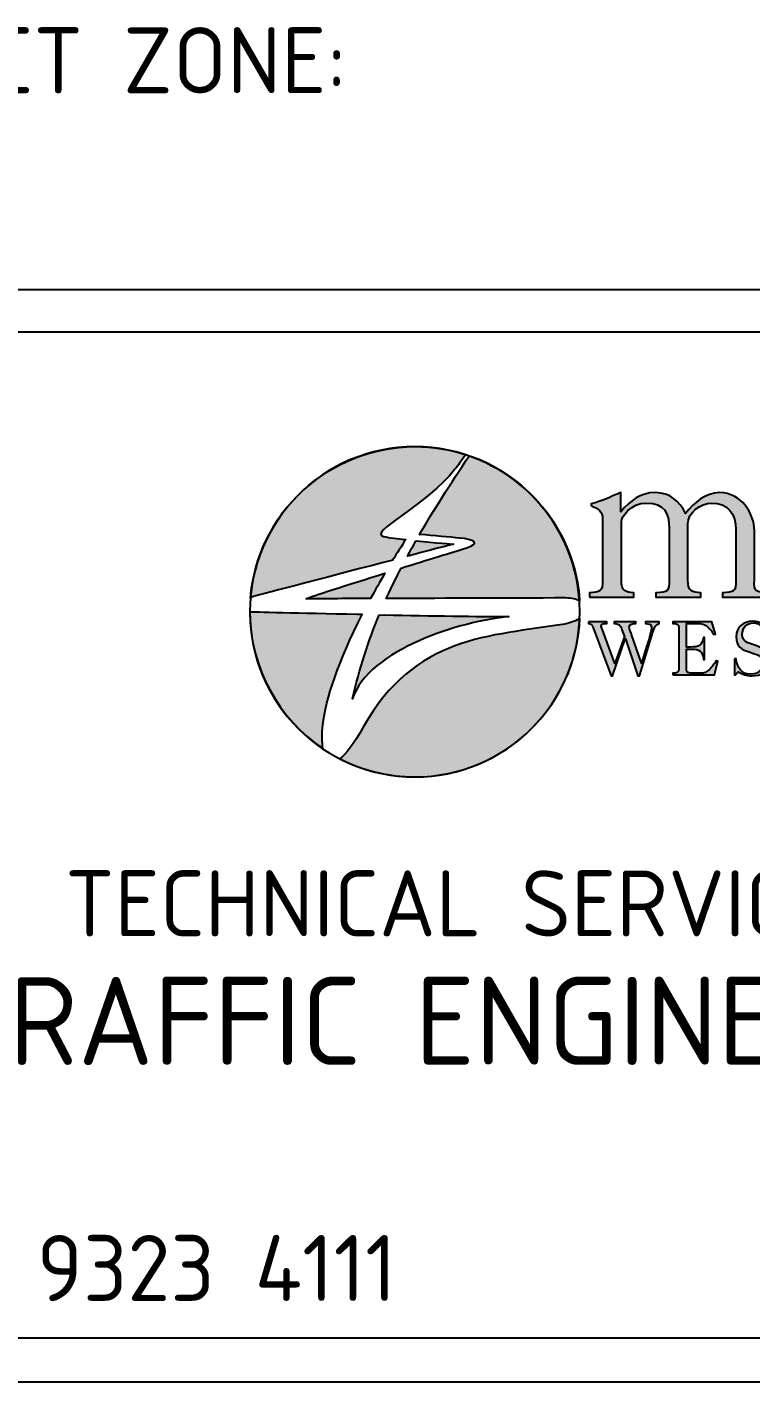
# Model space of a CAD drawing. Extents: x 0 to 420, y 0 to 297.
# Drawn here: x 372.13 to 388.57, y 82.84 to 113.61 of the extents above; entities that cross this region are included whole.
import ezdxf
from ezdxf.enums import TextEntityAlignment as Align

# ---------------------------------------------------------------- set-up
doc = ezdxf.new("R2010")
doc.units = 0
doc.layers.get('0').update_dxf_attribs({"linetype": 'CONTINUOUS'})
for name, color, linetype in [('TBLK18', 4, 'CONTINUOUS'), ('TBLK25', 1, 'CONTINUOUS'), ('TBLK35', 3, 'CONTINUOUS'), ('TBLK50', 7, 'CONTINUOUS')]:
    doc.layers.add(name, color=color, linetype=linetype)
doc.styles.add('ISO', font='iso3098b')

# ---------------------------------------------------------------- blocks, each defined once
blk = doc.blocks.new('MR logo')
at = {"layer": 'TBLK18'}
h = blk.add_hatch(color=256, dxfattribs=at)
edge = h.paths.add_edge_path()
edge.add_spline(control_points=[(0, -6.225), (-0.728, -5.989), (-1.504, -5.861), (-2.31, -5.861), (-2.31, -5.861), (-6.248, -5.861), (-9.476, -8.893), (-9.789, -12.744), (-9.789, -12.744), (-9.746, -12.711), (-9.699, -12.685), (-9.65, -12.673), (-9.65, -12.673), (-9.26, -12.563), (-5.853, -11.671), (-3.325, -11.01), (-3.325, -11.01), (-3.325, -11.01), (-3.325, -11.01), (-3.325, -11.01), (-3.325, -11.01), (-3.325, -11.01), (-3.314, -11.007), (-3.314, -11.007), (-3.314, -11.007), (-3.13, -10.706), (-2.937, -10.398), (-2.736, -10.086), (-2.736, -10.086), (-2.736, -10.086), (-2.737, -10.086), (-2.737, -10.086), (-2.737, -10.086), (-2.737, -10.086), (-2.736, -10.085), (-2.736, -10.085), (-2.736, -10.085), (-3.114, -10.041), (-3.471, -9.993), (-3.738, -9.943), (-3.738, -9.943), (-4.493, -9.798), (-1.738, -8.484), (-0.499, -6.886), (-0.499, -6.886), (-0.326, -6.701), (-0.26, -6.563), (0, -6.225)], knot_values=[0, 0, 0, 0, 0.083333, 0.083333, 0.083333, 0.083333, 0.166667, 0.166667, 0.166667, 0.166667, 0.25, 0.25, 0.25, 0.25, 0.333333, 0.333333, 0.333333, 0.333333, 0.416667, 0.416667, 0.416667, 0.416667, 0.5, 0.5, 0.5, 0.5, 0.583333, 0.583333, 0.583333, 0.583333, 0.666667, 0.666667, 0.666667, 0.666667, 0.75, 0.75, 0.75, 0.75, 0.833333, 0.833333, 0.833333, 0.833333, 0.916667, 0.916667, 0.916667, 0.916667, 1, 1, 1, 1], degree=3, periodic=0)
h = blk.add_hatch(color=256, dxfattribs=at)
edge = h.paths.add_edge_path()
edge.add_spline(control_points=[(5.17, -12.874), (4.974, -9.808), (2.933, -7.242), (0.146, -6.274), (0.146, -6.274), (-0.715, -7.583), (-1.457, -8.747), (-2.099, -9.849), (-2.099, -9.849), (-2.099, -9.849), (-2.098, -9.849), (-2.098, -9.849), (-2.098, -9.849), (-2.098, -9.849), (-2.099, -9.851), (-2.099, -9.851), (-2.099, -9.851), (-1.459, -9.904), (-0.732, -9.971), (-0.286, -10.012), (-0.286, -10.012), (0.337, -10.069), (0.721, -10.239), (0.004, -10.465), (0.004, -10.465), (-0.596, -10.652), (-1.74, -11.005), (-2.946, -11.38), (-2.946, -11.38), (-2.931, -11.352), (-3.385, -12.249), (-3.615, -12.758), (-3.615, -12.758), (-3.615, -12.758), (-3.323, -12.758), (-3.323, -12.758), (-3.323, -12.758), (-3.323, -12.758), (-3.323, -12.758), (-3.323, -12.758), (-3.323, -12.758), (-0.779, -12.749), (1.835, -12.735), (4.526, -12.735), (4.526, -12.735), (4.812, -12.735), (5.026, -12.789), (5.17, -12.874)], knot_values=[0, 0, 0, 0, 0.083333, 0.083333, 0.083333, 0.083333, 0.166667, 0.166667, 0.166667, 0.166667, 0.25, 0.25, 0.25, 0.25, 0.333333, 0.333333, 0.333333, 0.333333, 0.416667, 0.416667, 0.416667, 0.416667, 0.5, 0.5, 0.5, 0.5, 0.583333, 0.583333, 0.583333, 0.583333, 0.666667, 0.666667, 0.666667, 0.666667, 0.75, 0.75, 0.75, 0.75, 0.833333, 0.833333, 0.833333, 0.833333, 0.916667, 0.916667, 0.916667, 0.916667, 1, 1, 1, 1], degree=3, periodic=0)
h = blk.add_hatch(color=256, dxfattribs=at)
edge = h.paths.add_edge_path()
edge.add_spline(control_points=[(5.62, -12.698), (5.62, -12.698), (5.62, -12.497), (5.62, -12.497), (5.62, -12.497), (6.079, -12.465), (6.217, -12.465), (6.217, -11.905), (6.217, -11.905), (6.217, -11.905), (6.217, -9.163), (6.217, -9.163), (6.217, -9.163), (6.217, -8.798), (6.004, -8.679), (5.689, -8.541), (5.689, -8.541), (5.689, -8.541), (5.689, -8.452), (5.689, -8.452), (5.689, -8.452), (6.186, -8.358), (6.601, -8.119), (7.041, -7.949), (7.041, -7.949), (7.041, -7.949), (7.041, -8.817), (7.041, -8.817), (7.041, -8.817), (7.513, -8.302), (7.89, -7.949), (8.62, -7.949), (8.62, -7.949), (9.261, -7.949), (9.714, -8.333), (9.978, -8.893), (9.978, -8.893), (10.4, -8.402), (10.871, -7.949), (11.544, -7.949), (11.544, -7.949), (12.513, -7.949), (13.11, -8.905), (13.11, -9.673), (13.11, -9.673), (13.11, -9.673), (13.11, -11.905), (13.11, -11.905), (13.11, -11.905), (13.092, -12.465), (13.142, -12.465), (13.752, -12.497), (13.752, -12.497), (13.752, -12.497), (13.752, -12.698), (13.752, -12.698), (13.752, -12.698), (13.752, -12.698), (11.664, -12.698), (11.664, -12.698), (11.664, -12.698), (11.664, -12.698), (11.664, -12.497), (11.664, -12.497), (11.664, -12.497), (12.192, -12.465), (12.268, -12.465), (12.268, -11.905), (12.268, -11.905), (12.268, -11.905), (12.268, -9.635), (12.268, -9.635), (12.268, -9.635), (12.268, -8.912), (11.909, -8.421), (11.161, -8.421), (11.161, -8.421), (10.677, -8.421), (10.085, -8.861), (10.085, -9.364), (10.085, -9.364), (10.085, -9.364), (10.085, -11.905), (10.085, -11.905), (10.085, -11.905), (10.085, -12.465), (10.293, -12.465), (10.677, -12.497), (10.677, -12.497), (10.677, -12.497), (10.677, -12.698), (10.677, -12.698), (10.677, -12.698), (10.677, -12.698), (8.639, -12.698), (8.639, -12.698), (8.639, -12.698), (8.639, -12.698), (8.639, -12.497), (8.639, -12.497), (8.639, -12.497), (9.199, -12.465), (9.243, -12.452), (9.243, -11.893), (9.243, -11.893), (9.243, -11.893), (9.243, -9.566), (9.243, -9.566), (9.243, -9.566), (9.243, -8.88), (8.997, -8.421), (8.224, -8.421), (8.224, -8.421), (7.463, -8.421), (7.067, -9.063), (7.067, -9.258), (7.067, -9.258), (7.067, -9.258), (7.067, -11.905), (7.067, -11.905), (7.067, -11.905), (7.067, -12.465), (7.268, -12.465), (7.633, -12.497), (7.633, -12.497), (7.633, -12.497), (7.633, -12.698), (7.633, -12.698), (7.633, -12.698), (7.633, -12.698), (5.62, -12.698), (5.62, -12.698)], knot_values=[0, 0, 0, 0, 0.030303, 0.030303, 0.030303, 0.030303, 0.060606, 0.060606, 0.060606, 0.060606, 0.090909, 0.090909, 0.090909, 0.090909, 0.121212, 0.121212, 0.121212, 0.121212, 0.151515, 0.151515, 0.151515, 0.151515, 0.181818, 0.181818, 0.181818, 0.181818, 0.212121, 0.212121, 0.212121, 0.212121, 0.242424, 0.242424, 0.242424, 0.242424, 0.272727, 0.272727, 0.272727, 0.272727, 0.30303, 0.30303, 0.30303, 0.30303, 0.333333, 0.333333, 0.333333, 0.333333, 0.363636, 0.363636, 0.363636, 0.363636, 0.393939, 0.393939, 0.393939, 0.393939, 0.424242, 0.424242, 0.424242, 0.424242, 0.454545, 0.454545, 0.454545, 0.454545, 0.484848, 0.484848, 0.484848, 0.484848, 0.515152, 0.515152, 0.515152, 0.515152, 0.545455, 0.545455, 0.545455, 0.545455, 0.575758, 0.575758, 0.575758, 0.575758, 0.606061, 0.606061, 0.606061, 0.606061, 0.636364, 0.636364, 0.636364, 0.636364, 0.666667, 0.666667, 0.666667, 0.666667, 0.69697, 0.69697, 0.69697, 0.69697, 0.727273, 0.727273, 0.727273, 0.727273, 0.757576, 0.757576, 0.757576, 0.757576, 0.787879, 0.787879, 0.787879, 0.787879, 0.818182, 0.818182, 0.818182, 0.818182, 0.848485, 0.848485, 0.848485, 0.848485, 0.878788, 0.878788, 0.878788, 0.878788, 0.909091, 0.909091, 0.909091, 0.909091, 0.939394, 0.939394, 0.939394, 0.939394, 0.969697, 0.969697, 0.969697, 0.969697, 1, 1, 1, 1], degree=3, periodic=0)
h = blk.add_hatch(color=256, dxfattribs=at)
edge = h.paths.add_edge_path()
edge.add_spline(control_points=[(-2.265, -10.137), (-2.4, -10.372), (-2.53, -10.605), (-2.656, -10.836), (-2.656, -10.836), (-2.653, -10.835), (-0.701, -10.325), (-0.562, -10.289), (-0.562, -10.289), (-0.562, -10.289), (-1.394, -10.227), (-2.262, -10.137), (-2.262, -10.137), (-2.262, -10.137), (-2.263, -10.137), (-2.263, -10.137), (-2.263, -10.137), (-2.263, -10.137), (-2.265, -10.137), (-2.265, -10.137)], knot_values=[0, 0, 0, 0, 0.2, 0.2, 0.2, 0.2, 0.4, 0.4, 0.4, 0.4, 0.6, 0.6, 0.6, 0.6, 0.8, 0.8, 0.8, 0.8, 1, 1, 1, 1], degree=3, periodic=0)
h = blk.add_hatch(color=256, dxfattribs=at)
edge = h.paths.add_edge_path()
edge.add_spline(control_points=[(-3.674, -11.607), (-5.395, -12.144), (-7.047, -12.668), (-7.248, -12.767), (-7.248, -12.767), (-6.296, -12.767), (-5.334, -12.765), (-4.362, -12.762), (-4.362, -12.762), (-4.362, -12.762), (-4.326, -12.759), (-4.326, -12.759), (-4.326, -12.759), (-4.116, -12.372), (-3.89, -11.973), (-3.674, -11.607), (-3.674, -11.607), (-3.674, -11.607), (-3.674, -11.607), (-3.674, -11.607)], knot_values=[0, 0, 0, 0, 0.2, 0.2, 0.2, 0.2, 0.4, 0.4, 0.4, 0.4, 0.6, 0.6, 0.6, 0.6, 0.8, 0.8, 0.8, 0.8, 1, 1, 1, 1], degree=3, periodic=0)
h = blk.add_hatch(color=256, dxfattribs=at)
edge = h.paths.add_edge_path()
edge.add_spline(control_points=[(-6.491, -19.577), (-8.485, -18.226), (-9.8, -15.938), (-9.813, -13.358), (-9.813, -13.358), (-9.797, -13.365), (-9.779, -13.371), (-9.76, -13.377), (-9.76, -13.377), (-9.76, -13.377), (-7.543, -13.431), (-4.929, -13.483), (-4.929, -13.483), (-4.929, -13.483), (-4.929, -13.483), (-4.929, -13.483), (-4.929, -13.483), (-4.929, -13.483), (-4.71, -13.488), (-4.71, -13.488), (-4.71, -13.488), (-5.788, -15.598), (-6.368, -17.317), (-6.499, -18.503), (-6.499, -18.503), (-6.543, -18.902), (-6.542, -19.281), (-6.491, -19.577)], knot_values=[0, 0, 0, 0, 0.142857, 0.142857, 0.142857, 0.142857, 0.285714, 0.285714, 0.285714, 0.285714, 0.428571, 0.428571, 0.428571, 0.428571, 0.571429, 0.571429, 0.571429, 0.571429, 0.714286, 0.714286, 0.714286, 0.714286, 0.857143, 0.857143, 0.857143, 0.857143, 1, 1, 1, 1], degree=3, periodic=0)
h = blk.add_hatch(color=256, dxfattribs=at)
edge = h.paths.add_edge_path()
edge.add_spline(control_points=[(-3.938, -13.505), (-4.429, -14.697), (-4.825, -15.93), (-5.153, -17.32), (-5.153, -17.32), (-4.405, -15.044), (-0.204, -13.792), (1.953, -13.578), (1.953, -13.578), (0.579, -13.578), (-1.586, -13.546), (-3.683, -13.507), (-3.683, -13.507), (-3.683, -13.507), (-3.685, -13.51), (-3.685, -13.51), (-3.685, -13.51), (-3.685, -13.51), (-3.938, -13.505), (-3.938, -13.505)], knot_values=[0, 0, 0, 0, 0.2, 0.2, 0.2, 0.2, 0.4, 0.4, 0.4, 0.4, 0.6, 0.6, 0.6, 0.6, 0.8, 0.8, 0.8, 0.8, 1, 1, 1, 1], degree=3, periodic=0)
h = blk.add_hatch(color=256, dxfattribs=at)
edge = h.paths.add_edge_path()
edge.add_spline(control_points=[(5.181, -13.633), (5.036, -17.65), (1.736, -20.861), (-2.311, -20.861), (-2.311, -20.861), (-3.54, -20.861), (-4.699, -20.562), (-5.723, -20.034), (-5.723, -20.034), (-5.448, -19.826), (-5.097, -19.378), (-4.663, -18.603), (-4.663, -18.603), (-2.317, -14.44), (1.054, -14.478), (4.494, -13.918), (4.494, -13.918), (4.797, -13.868), (5.027, -13.762), (5.181, -13.633)], knot_values=[0, 0, 0, 0, 0.2, 0.2, 0.2, 0.2, 0.4, 0.4, 0.4, 0.4, 0.6, 0.6, 0.6, 0.6, 0.8, 0.8, 0.8, 0.8, 1, 1, 1, 1], degree=3, periodic=0)
h = blk.add_hatch(color=256, dxfattribs=at)
edge = h.paths.add_edge_path()
edge.add_spline(control_points=[(5.57, -13.817), (5.57, -13.817), (6.412, -13.817), (6.412, -13.817), (6.412, -13.817), (6.412, -13.817), (6.412, -13.893), (6.412, -13.893), (6.412, -13.893), (6.262, -13.899), (6.148, -13.905), (6.148, -13.993), (6.148, -13.993), (6.148, -14), (6.155, -14.025), (6.167, -14.056), (6.167, -14.056), (6.167, -14.056), (6.765, -15.717), (6.765, -15.717), (6.765, -15.717), (6.765, -15.717), (6.771, -15.717), (6.771, -15.717), (6.771, -15.717), (6.771, -15.717), (7.205, -14.49), (7.205, -14.49), (7.205, -14.49), (7.205, -14.49), (7.092, -14.176), (7.092, -14.176), (7.092, -14.176), (7.06, -14.088), (7.016, -13.993), (6.96, -13.949), (6.96, -13.949), (6.897, -13.899), (6.809, -13.899), (6.733, -13.893), (6.733, -13.893), (6.733, -13.893), (6.733, -13.817), (6.733, -13.817), (6.733, -13.817), (6.733, -13.817), (7.721, -13.817), (7.721, -13.817), (7.721, -13.817), (7.721, -13.817), (7.721, -13.893), (7.721, -13.893), (7.721, -13.893), (7.589, -13.899), (7.425, -13.905), (7.425, -14.069), (7.425, -14.069), (7.425, -14.107), (7.513, -14.352), (7.526, -14.396), (7.526, -14.396), (7.526, -14.396), (7.978, -15.691), (7.978, -15.691), (7.978, -15.691), (7.978, -15.691), (7.985, -15.691), (7.985, -15.691), (7.985, -15.691), (7.985, -15.691), (8.211, -14.943), (8.211, -14.943), (8.211, -14.943), (8.268, -14.754), (8.438, -14.264), (8.438, -14.063), (8.438, -14.063), (8.438, -13.905), (8.28, -13.905), (8.161, -13.893), (8.161, -13.893), (8.161, -13.893), (8.161, -13.817), (8.161, -13.817), (8.161, -13.817), (8.161, -13.817), (8.79, -13.817), (8.79, -13.817), (8.79, -13.817), (8.79, -13.817), (8.79, -13.893), (8.79, -13.893), (8.79, -13.893), (8.576, -13.93), (8.519, -14.226), (8.469, -14.396), (8.469, -14.396), (8.469, -14.396), (7.884, -16.27), (7.884, -16.27), (7.884, -16.27), (7.884, -16.27), (7.821, -16.27), (7.821, -16.27), (7.821, -16.27), (7.821, -16.27), (7.249, -14.597), (7.249, -14.597), (7.249, -14.597), (7.249, -14.597), (7.243, -14.597), (7.243, -14.597), (7.243, -14.597), (7.243, -14.597), (6.664, -16.27), (6.664, -16.27), (6.664, -16.27), (6.664, -16.27), (6.607, -16.27), (6.607, -16.27), (6.607, -16.27), (6.607, -16.27), (5.828, -14.213), (5.828, -14.213), (5.828, -14.213), (5.783, -14.107), (5.771, -14.012), (5.714, -13.949), (5.714, -13.949), (5.683, -13.924), (5.639, -13.899), (5.57, -13.893), (5.57, -13.893), (5.57, -13.893), (5.57, -13.817), (5.57, -13.817)], knot_values=[0, 0, 0, 0, 0.029412, 0.029412, 0.029412, 0.029412, 0.058824, 0.058824, 0.058824, 0.058824, 0.088235, 0.088235, 0.088235, 0.088235, 0.117647, 0.117647, 0.117647, 0.117647, 0.147059, 0.147059, 0.147059, 0.147059, 0.176471, 0.176471, 0.176471, 0.176471, 0.205882, 0.205882, 0.205882, 0.205882, 0.235294, 0.235294, 0.235294, 0.235294, 0.264706, 0.264706, 0.264706, 0.264706, 0.294118, 0.294118, 0.294118, 0.294118, 0.323529, 0.323529, 0.323529, 0.323529, 0.352941, 0.352941, 0.352941, 0.352941, 0.382353, 0.382353, 0.382353, 0.382353, 0.411765, 0.411765, 0.411765, 0.411765, 0.441176, 0.441176, 0.441176, 0.441176, 0.470588, 0.470588, 0.470588, 0.470588, 0.5, 0.5, 0.5, 0.5, 0.529412, 0.529412, 0.529412, 0.529412, 0.558824, 0.558824, 0.558824, 0.558824, 0.588235, 0.588235, 0.588235, 0.588235, 0.617647, 0.617647, 0.617647, 0.617647, 0.647059, 0.647059, 0.647059, 0.647059, 0.676471, 0.676471, 0.676471, 0.676471, 0.705882, 0.705882, 0.705882, 0.705882, 0.735294, 0.735294, 0.735294, 0.735294, 0.764706, 0.764706, 0.764706, 0.764706, 0.794118, 0.794118, 0.794118, 0.794118, 0.823529, 0.823529, 0.823529, 0.823529, 0.852941, 0.852941, 0.852941, 0.852941, 0.882353, 0.882353, 0.882353, 0.882353, 0.911765, 0.911765, 0.911765, 0.911765, 0.941176, 0.941176, 0.941176, 0.941176, 0.970588, 0.970588, 0.970588, 0.970588, 1, 1, 1, 1], degree=3, periodic=0)
h = blk.add_hatch(color=256, dxfattribs=at)
edge = h.paths.add_edge_path()
edge.add_spline(control_points=[(9.406, -16.226), (9.406, -16.226), (9.406, -16.151), (9.406, -16.151), (9.406, -16.151), (9.576, -16.151), (9.677, -16.132), (9.677, -15.956), (9.677, -15.956), (9.677, -15.956), (9.677, -14.088), (9.677, -14.088), (9.677, -14.088), (9.677, -13.912), (9.557, -13.893), (9.4, -13.893), (9.4, -13.893), (9.4, -13.893), (9.4, -13.817), (9.4, -13.817), (9.4, -13.817), (9.4, -13.817), (11.173, -13.817), (11.173, -13.817), (11.173, -13.817), (11.173, -13.817), (11.343, -14.383), (11.343, -14.383), (11.343, -14.383), (11.343, -14.383), (11.268, -14.396), (11.268, -14.396), (11.268, -14.396), (11.224, -14.32), (11.167, -14.251), (11.117, -14.182), (11.117, -14.182), (10.934, -13.949), (10.758, -13.893), (10.563, -13.893), (10.563, -13.893), (10.563, -13.893), (10.029, -13.893), (10.029, -13.893), (10.029, -13.893), (10.029, -13.893), (10.029, -14.962), (10.029, -14.962), (10.029, -14.962), (10.029, -14.962), (10.224, -14.962), (10.224, -14.962), (10.224, -14.962), (10.576, -14.956), (10.714, -14.918), (10.796, -14.522), (10.796, -14.522), (10.796, -14.522), (10.846, -14.522), (10.846, -14.522), (10.846, -14.522), (10.846, -14.522), (10.846, -15.528), (10.846, -15.528), (10.846, -15.528), (10.846, -15.528), (10.796, -15.528), (10.796, -15.528), (10.796, -15.528), (10.758, -15.138), (10.607, -15.056), (10.268, -15.056), (10.268, -15.056), (10.268, -15.056), (10.029, -15.056), (10.029, -15.056), (10.029, -15.056), (10.029, -15.056), (10.029, -15.981), (10.029, -15.981), (10.029, -15.981), (10.029, -16.138), (10.142, -16.151), (10.274, -16.151), (10.274, -16.151), (10.274, -16.151), (10.664, -16.151), (10.664, -16.151), (10.664, -16.151), (10.834, -16.151), (10.928, -16.119), (11.066, -15.981), (11.066, -15.981), (11.186, -15.861), (11.293, -15.729), (11.381, -15.585), (11.381, -15.585), (11.381, -15.585), (11.444, -15.597), (11.444, -15.597), (11.444, -15.597), (11.444, -15.597), (11.299, -16.226), (11.299, -16.226), (11.299, -16.226), (11.299, -16.226), (9.406, -16.226), (9.406, -16.226)], knot_values=[0, 0, 0, 0, 0.037037, 0.037037, 0.037037, 0.037037, 0.074074, 0.074074, 0.074074, 0.074074, 0.111111, 0.111111, 0.111111, 0.111111, 0.148148, 0.148148, 0.148148, 0.148148, 0.185185, 0.185185, 0.185185, 0.185185, 0.222222, 0.222222, 0.222222, 0.222222, 0.259259, 0.259259, 0.259259, 0.259259, 0.296296, 0.296296, 0.296296, 0.296296, 0.333333, 0.333333, 0.333333, 0.333333, 0.37037, 0.37037, 0.37037, 0.37037, 0.407407, 0.407407, 0.407407, 0.407407, 0.444444, 0.444444, 0.444444, 0.444444, 0.481481, 0.481481, 0.481481, 0.481481, 0.518519, 0.518519, 0.518519, 0.518519, 0.555556, 0.555556, 0.555556, 0.555556, 0.592593, 0.592593, 0.592593, 0.592593, 0.62963, 0.62963, 0.62963, 0.62963, 0.666667, 0.666667, 0.666667, 0.666667, 0.703704, 0.703704, 0.703704, 0.703704, 0.740741, 0.740741, 0.740741, 0.740741, 0.777778, 0.777778, 0.777778, 0.777778, 0.814815, 0.814815, 0.814815, 0.814815, 0.851852, 0.851852, 0.851852, 0.851852, 0.888889, 0.888889, 0.888889, 0.888889, 0.925926, 0.925926, 0.925926, 0.925926, 0.962963, 0.962963, 0.962963, 0.962963, 1, 1, 1, 1], degree=3, periodic=0)
h = blk.add_hatch(color=256, dxfattribs=at)
edge = h.paths.add_edge_path()
edge.add_spline(control_points=[(12.211, -15.497), (12.211, -15.497), (12.28, -15.497), (12.28, -15.497), (12.28, -15.497), (12.324, -15.862), (12.507, -16.201), (12.941, -16.201), (12.941, -16.201), (13.406, -16.201), (13.5, -15.868), (13.5, -15.692), (13.5, -15.692), (13.5, -15.34), (13.186, -15.302), (12.922, -15.201), (12.922, -15.201), (12.519, -15.069), (12.28, -14.95), (12.28, -14.491), (12.28, -14.491), (12.28, -14.063), (12.614, -13.793), (13.029, -13.793), (13.029, -13.793), (13.224, -13.793), (13.444, -13.855), (13.588, -13.988), (13.588, -13.988), (13.588, -13.988), (13.689, -13.9), (13.689, -13.9), (13.689, -13.9), (13.689, -13.9), (13.739, -13.9), (13.739, -13.9), (13.739, -13.9), (13.739, -13.9), (13.739, -14.61), (13.739, -14.61), (13.739, -14.61), (13.739, -14.61), (13.677, -14.61), (13.677, -14.61), (13.677, -14.61), (13.626, -14.44), (13.576, -14.189), (13.456, -14.057), (13.456, -14.057), (13.356, -13.937), (13.23, -13.862), (13.073, -13.862), (13.073, -13.862), (12.746, -13.862), (12.563, -14.082), (12.563, -14.396), (12.563, -14.396), (12.563, -14.705), (12.796, -14.774), (13.035, -14.849), (13.035, -14.849), (13.419, -14.962), (13.809, -15.12), (13.809, -15.585), (13.809, -15.585), (13.809, -16.082), (13.425, -16.271), (12.978, -16.271), (12.978, -16.271), (12.765, -16.271), (12.557, -16.208), (12.381, -16.094), (12.381, -16.094), (12.381, -16.094), (12.249, -16.227), (12.249, -16.227), (12.249, -16.227), (12.249, -16.227), (12.211, -16.227), (12.211, -16.227), (12.211, -16.227), (12.211, -16.227), (12.211, -15.497), (12.211, -15.497)], knot_values=[0, 0, 0, 0, 0.047619, 0.047619, 0.047619, 0.047619, 0.095238, 0.095238, 0.095238, 0.095238, 0.142857, 0.142857, 0.142857, 0.142857, 0.190476, 0.190476, 0.190476, 0.190476, 0.238095, 0.238095, 0.238095, 0.238095, 0.285714, 0.285714, 0.285714, 0.285714, 0.333333, 0.333333, 0.333333, 0.333333, 0.380952, 0.380952, 0.380952, 0.380952, 0.428571, 0.428571, 0.428571, 0.428571, 0.47619, 0.47619, 0.47619, 0.47619, 0.52381, 0.52381, 0.52381, 0.52381, 0.571429, 0.571429, 0.571429, 0.571429, 0.619048, 0.619048, 0.619048, 0.619048, 0.666667, 0.666667, 0.666667, 0.666667, 0.714286, 0.714286, 0.714286, 0.714286, 0.761905, 0.761905, 0.761905, 0.761905, 0.809524, 0.809524, 0.809524, 0.809524, 0.857143, 0.857143, 0.857143, 0.857143, 0.904762, 0.904762, 0.904762, 0.904762, 0.952381, 0.952381, 0.952381, 0.952381, 1, 1, 1, 1], degree=3, periodic=0)
blk.add_ellipse((-2.317, -13.361), major_axis=(0, 7.5), ratio=0.999625, start_param=0, end_param=6.28318, dxfattribs=at)
for points, knots in [([(0, -6.225), (-0.728, -5.989), (-1.504, -5.861), (-2.31, -5.861), (-2.31, -5.861), (-6.248, -5.861), (-9.476, -8.893), (-9.789, -12.744), (-9.789, -12.744), (-9.746, -12.711), (-9.699, -12.685), (-9.65, -12.673), (-9.65, -12.673), (-9.26, -12.563), (-5.853, -11.671), (-3.325, -11.01), (-3.325, -11.01), (-3.325, -11.01), (-3.325, -11.01), (-3.325, -11.01), (-3.325, -11.01), (-3.325, -11.01), (-3.314, -11.007), (-3.314, -11.007), (-3.314, -11.007), (-3.13, -10.706), (-2.937, -10.398), (-2.736, -10.086), (-2.736, -10.086), (-2.736, -10.086), (-2.737, -10.086), (-2.737, -10.086), (-2.737, -10.086), (-2.737, -10.086), (-2.736, -10.085), (-2.736, -10.085), (-2.736, -10.085), (-3.114, -10.041), (-3.471, -9.993), (-3.738, -9.943), (-3.738, -9.943), (-4.493, -9.798), (-1.738, -8.484), (-0.499, -6.886), (-0.499, -6.886), (-0.326, -6.701), (-0.26, -6.563), (0, -6.225)], [0, 0, 0, 0, 0.083333, 0.083333, 0.083333, 0.083333, 0.166667, 0.166667, 0.166667, 0.166667, 0.25, 0.25, 0.25, 0.25, 0.333333, 0.333333, 0.333333, 0.333333, 0.416667, 0.416667, 0.416667, 0.416667, 0.5, 0.5, 0.5, 0.5, 0.583333, 0.583333, 0.583333, 0.583333, 0.666667, 0.666667, 0.666667, 0.666667, 0.75, 0.75, 0.75, 0.75, 0.833333, 0.833333, 0.833333, 0.833333, 0.916667, 0.916667, 0.916667, 0.916667, 1, 1, 1, 1]), ([(5.17, -12.874), (4.974, -9.808), (2.933, -7.242), (0.146, -6.274), (0.146, -6.274), (-0.715, -7.583), (-1.457, -8.747), (-2.099, -9.849), (-2.099, -9.849), (-2.099, -9.849), (-2.098, -9.849), (-2.098, -9.849), (-2.098, -9.849), (-2.098, -9.849), (-2.099, -9.851), (-2.099, -9.851), (-2.099, -9.851), (-1.459, -9.904), (-0.732, -9.971), (-0.286, -10.012), (-0.286, -10.012), (0.337, -10.069), (0.721, -10.239), (0.004, -10.465), (0.004, -10.465), (-0.596, -10.652), (-1.74, -11.005), (-2.946, -11.38), (-2.946, -11.38), (-2.931, -11.352), (-3.385, -12.249), (-3.615, -12.758), (-3.615, -12.758), (-3.615, -12.758), (-3.323, -12.758), (-3.323, -12.758), (-3.323, -12.758), (-3.323, -12.758), (-3.323, -12.758), (-3.323, -12.758), (-3.323, -12.758), (-0.779, -12.749), (1.835, -12.735), (4.526, -12.735), (4.526, -12.735), (4.812, -12.735), (5.026, -12.789), (5.17, -12.874)], [0, 0, 0, 0, 0.083333, 0.083333, 0.083333, 0.083333, 0.166667, 0.166667, 0.166667, 0.166667, 0.25, 0.25, 0.25, 0.25, 0.333333, 0.333333, 0.333333, 0.333333, 0.416667, 0.416667, 0.416667, 0.416667, 0.5, 0.5, 0.5, 0.5, 0.583333, 0.583333, 0.583333, 0.583333, 0.666667, 0.666667, 0.666667, 0.666667, 0.75, 0.75, 0.75, 0.75, 0.833333, 0.833333, 0.833333, 0.833333, 0.916667, 0.916667, 0.916667, 0.916667, 1, 1, 1, 1]), ([(5.62, -12.698), (5.62, -12.698), (5.62, -12.497), (5.62, -12.497), (5.62, -12.497), (6.079, -12.465), (6.217, -12.465), (6.217, -11.905), (6.217, -11.905), (6.217, -11.905), (6.217, -9.163), (6.217, -9.163), (6.217, -9.163), (6.217, -8.798), (6.004, -8.679), (5.689, -8.541), (5.689, -8.541), (5.689, -8.541), (5.689, -8.452), (5.689, -8.452), (5.689, -8.452), (6.186, -8.358), (6.601, -8.119), (7.041, -7.949), (7.041, -7.949), (7.041, -7.949), (7.041, -8.817), (7.041, -8.817), (7.041, -8.817), (7.513, -8.302), (7.89, -7.949), (8.62, -7.949), (8.62, -7.949), (9.261, -7.949), (9.714, -8.333), (9.978, -8.893), (9.978, -8.893), (10.4, -8.402), (10.871, -7.949), (11.544, -7.949), (11.544, -7.949), (12.513, -7.949), (13.11, -8.905), (13.11, -9.673), (13.11, -9.673), (13.11, -9.673), (13.11, -11.905), (13.11, -11.905), (13.11, -11.905), (13.092, -12.465), (13.142, -12.465), (13.752, -12.497), (13.752, -12.497), (13.752, -12.497), (13.752, -12.698), (13.752, -12.698), (13.752, -12.698), (13.752, -12.698), (11.664, -12.698), (11.664, -12.698), (11.664, -12.698), (11.664, -12.698), (11.664, -12.497), (11.664, -12.497), (11.664, -12.497), (12.192, -12.465), (12.268, -12.465), (12.268, -11.905), (12.268, -11.905), (12.268, -11.905), (12.268, -9.635), (12.268, -9.635), (12.268, -9.635), (12.268, -8.912), (11.909, -8.421), (11.161, -8.421), (11.161, -8.421), (10.677, -8.421), (10.085, -8.861), (10.085, -9.364), (10.085, -9.364), (10.085, -9.364), (10.085, -11.905), (10.085, -11.905), (10.085, -11.905), (10.085, -12.465), (10.293, -12.465), (10.677, -12.497), (10.677, -12.497), (10.677, -12.497), (10.677, -12.698), (10.677, -12.698), (10.677, -12.698), (10.677, -12.698), (8.639, -12.698), (8.639, -12.698), (8.639, -12.698), (8.639, -12.698), (8.639, -12.497), (8.639, -12.497), (8.639, -12.497), (9.199, -12.465), (9.243, -12.452), (9.243, -11.893), (9.243, -11.893), (9.243, -11.893), (9.243, -9.566), (9.243, -9.566), (9.243, -9.566), (9.243, -8.88), (8.997, -8.421), (8.224, -8.421), (8.224, -8.421), (7.463, -8.421), (7.067, -9.063), (7.067, -9.258), (7.067, -9.258), (7.067, -9.258), (7.067, -11.905), (7.067, -11.905), (7.067, -11.905), (7.067, -12.465), (7.268, -12.465), (7.633, -12.497), (7.633, -12.497), (7.633, -12.497), (7.633, -12.698), (7.633, -12.698), (7.633, -12.698), (7.633, -12.698), (5.62, -12.698), (5.62, -12.698)], [0, 0, 0, 0, 0.030303, 0.030303, 0.030303, 0.030303, 0.060606, 0.060606, 0.060606, 0.060606, 0.090909, 0.090909, 0.090909, 0.090909, 0.121212, 0.121212, 0.121212, 0.121212, 0.151515, 0.151515, 0.151515, 0.151515, 0.181818, 0.181818, 0.181818, 0.181818, 0.212121, 0.212121, 0.212121, 0.212121, 0.242424, 0.242424, 0.242424, 0.242424, 0.272727, 0.272727, 0.272727, 0.272727, 0.30303, 0.30303, 0.30303, 0.30303, 0.333333, 0.333333, 0.333333, 0.333333, 0.363636, 0.363636, 0.363636, 0.363636, 0.393939, 0.393939, 0.393939, 0.393939, 0.424242, 0.424242, 0.424242, 0.424242, 0.454545, 0.454545, 0.454545, 0.454545, 0.484848, 0.484848, 0.484848, 0.484848, 0.515152, 0.515152, 0.515152, 0.515152, 0.545455, 0.545455, 0.545455, 0.545455, 0.575758, 0.575758, 0.575758, 0.575758, 0.606061, 0.606061, 0.606061, 0.606061, 0.636364, 0.636364, 0.636364, 0.636364, 0.666667, 0.666667, 0.666667, 0.666667, 0.69697, 0.69697, 0.69697, 0.69697, 0.727273, 0.727273, 0.727273, 0.727273, 0.757576, 0.757576, 0.757576, 0.757576, 0.787879, 0.787879, 0.787879, 0.787879, 0.818182, 0.818182, 0.818182, 0.818182, 0.848485, 0.848485, 0.848485, 0.848485, 0.878788, 0.878788, 0.878788, 0.878788, 0.909091, 0.909091, 0.909091, 0.909091, 0.939394, 0.939394, 0.939394, 0.939394, 0.969697, 0.969697, 0.969697, 0.969697, 1, 1, 1, 1]), ([(-2.265, -10.137), (-2.4, -10.372), (-2.53, -10.605), (-2.656, -10.836), (-2.656, -10.836), (-2.653, -10.835), (-0.701, -10.325), (-0.562, -10.289), (-0.562, -10.289), (-0.562, -10.289), (-1.394, -10.227), (-2.262, -10.137), (-2.262, -10.137), (-2.262, -10.137), (-2.263, -10.137), (-2.263, -10.137), (-2.263, -10.137), (-2.263, -10.137), (-2.265, -10.137), (-2.265, -10.137)], [0, 0, 0, 0, 0.2, 0.2, 0.2, 0.2, 0.4, 0.4, 0.4, 0.4, 0.6, 0.6, 0.6, 0.6, 0.8, 0.8, 0.8, 0.8, 1, 1, 1, 1]), ([(-2.265, -10.137), (-2.4, -10.372), (-2.53, -10.605), (-2.656, -10.836), (-2.656, -10.836), (-2.653, -10.835), (-0.701, -10.325), (-0.562, -10.289), (-0.562, -10.289), (-0.562, -10.289), (-1.394, -10.227), (-2.262, -10.137), (-2.262, -10.137), (-2.262, -10.137), (-2.263, -10.137), (-2.263, -10.137), (-2.263, -10.137), (-2.263, -10.137), (-2.265, -10.137), (-2.265, -10.137)], [0, 0, 0, 0, 0.2, 0.2, 0.2, 0.2, 0.4, 0.4, 0.4, 0.4, 0.6, 0.6, 0.6, 0.6, 0.8, 0.8, 0.8, 0.8, 1, 1, 1, 1]), ([(-3.674, -11.607), (-5.395, -12.144), (-7.047, -12.668), (-7.248, -12.767), (-7.248, -12.767), (-6.296, -12.767), (-5.334, -12.765), (-4.362, -12.762), (-4.362, -12.762), (-4.362, -12.762), (-4.36, -12.759), (-4.36, -12.759), (-4.36, -12.759), (-4.36, -12.759), (-4.326, -12.759), (-4.326, -12.759), (-4.326, -12.759), (-4.116, -12.372), (-3.89, -11.973), (-3.674, -11.607), (-3.674, -11.607), (-3.674, -11.607), (-3.674, -11.607), (-3.674, -11.607)], [0, 0, 0, 0, 0.166667, 0.166667, 0.166667, 0.166667, 0.333333, 0.333333, 0.333333, 0.333333, 0.5, 0.5, 0.5, 0.5, 0.666667, 0.666667, 0.666667, 0.666667, 0.833333, 0.833333, 0.833333, 0.833333, 1, 1, 1, 1]), ([(-3.674, -11.607), (-5.395, -12.144), (-7.047, -12.668), (-7.248, -12.767), (-7.248, -12.767), (-6.296, -12.767), (-5.334, -12.765), (-4.362, -12.762), (-4.362, -12.762), (-4.362, -12.762), (-4.326, -12.759), (-4.326, -12.759), (-4.326, -12.759), (-4.116, -12.372), (-3.89, -11.973), (-3.674, -11.607), (-3.674, -11.607), (-3.674, -11.607), (-3.674, -11.607), (-3.674, -11.607)], [0, 0, 0, 0, 0.2, 0.2, 0.2, 0.2, 0.4, 0.4, 0.4, 0.4, 0.6, 0.6, 0.6, 0.6, 0.8, 0.8, 0.8, 0.8, 1, 1, 1, 1]), ([(-9.814, -13.357), (-9.814, -13.357), (-9.814, -13.358), (-9.814, -13.358), (-9.814, -13.358), (-9.814, -13.358), (-9.812, -13.358), (-9.812, -13.358), (-9.812, -13.358), (-9.812, -13.358), (-9.814, -13.357), (-9.814, -13.357)], [0, 0, 0, 0, 0.333333, 0.333333, 0.333333, 0.333333, 0.666667, 0.666667, 0.666667, 0.666667, 1, 1, 1, 1]), ([(-6.491, -19.577), (-8.485, -18.226), (-9.8, -15.938), (-9.813, -13.358), (-9.813, -13.358), (-9.797, -13.365), (-9.779, -13.371), (-9.76, -13.377), (-9.76, -13.377), (-9.76, -13.377), (-7.543, -13.431), (-4.929, -13.483), (-4.929, -13.483), (-4.929, -13.483), (-4.929, -13.483), (-4.929, -13.483), (-4.929, -13.483), (-4.929, -13.483), (-4.71, -13.488), (-4.71, -13.488), (-4.71, -13.488), (-5.788, -15.598), (-6.368, -17.317), (-6.499, -18.503), (-6.499, -18.503), (-6.543, -18.902), (-6.542, -19.281), (-6.491, -19.577)], [0, 0, 0, 0, 0.142857, 0.142857, 0.142857, 0.142857, 0.285714, 0.285714, 0.285714, 0.285714, 0.428571, 0.428571, 0.428571, 0.428571, 0.571429, 0.571429, 0.571429, 0.571429, 0.714286, 0.714286, 0.714286, 0.714286, 0.857143, 0.857143, 0.857143, 0.857143, 1, 1, 1, 1]), ([(-3.938, -13.505), (-4.429, -14.697), (-4.825, -15.93), (-5.153, -17.32), (-5.153, -17.32), (-4.405, -15.044), (-0.204, -13.792), (1.953, -13.578), (1.953, -13.578), (0.579, -13.578), (-1.586, -13.546), (-3.683, -13.507), (-3.683, -13.507), (-3.683, -13.507), (-3.685, -13.51), (-3.685, -13.51), (-3.685, -13.51), (-3.685, -13.51), (-3.938, -13.505), (-3.938, -13.505)], [0, 0, 0, 0, 0.2, 0.2, 0.2, 0.2, 0.4, 0.4, 0.4, 0.4, 0.6, 0.6, 0.6, 0.6, 0.8, 0.8, 0.8, 0.8, 1, 1, 1, 1]), ([(5.181, -13.633), (5.036, -17.65), (1.736, -20.861), (-2.311, -20.861), (-2.311, -20.861), (-3.54, -20.861), (-4.699, -20.562), (-5.723, -20.034), (-5.723, -20.034), (-5.448, -19.826), (-5.097, -19.378), (-4.663, -18.603), (-4.663, -18.603), (-2.317, -14.44), (1.054, -14.478), (4.494, -13.918), (4.494, -13.918), (4.797, -13.868), (5.027, -13.762), (5.181, -13.633)], [0, 0, 0, 0, 0.2, 0.2, 0.2, 0.2, 0.4, 0.4, 0.4, 0.4, 0.6, 0.6, 0.6, 0.6, 0.8, 0.8, 0.8, 0.8, 1, 1, 1, 1]), ([(5.57, -13.817), (5.57, -13.817), (6.412, -13.817), (6.412, -13.817), (6.412, -13.817), (6.412, -13.817), (6.412, -13.893), (6.412, -13.893), (6.412, -13.893), (6.262, -13.899), (6.148, -13.905), (6.148, -13.993), (6.148, -13.993), (6.148, -14), (6.155, -14.025), (6.167, -14.056), (6.167, -14.056), (6.167, -14.056), (6.765, -15.717), (6.765, -15.717), (6.765, -15.717), (6.765, -15.717), (6.771, -15.717), (6.771, -15.717), (6.771, -15.717), (6.771, -15.717), (7.205, -14.49), (7.205, -14.49), (7.205, -14.49), (7.205, -14.49), (7.092, -14.176), (7.092, -14.176), (7.092, -14.176), (7.06, -14.088), (7.016, -13.993), (6.96, -13.949), (6.96, -13.949), (6.897, -13.899), (6.809, -13.899), (6.733, -13.893), (6.733, -13.893), (6.733, -13.893), (6.733, -13.817), (6.733, -13.817), (6.733, -13.817), (6.733, -13.817), (7.721, -13.817), (7.721, -13.817), (7.721, -13.817), (7.721, -13.817), (7.721, -13.893), (7.721, -13.893), (7.721, -13.893), (7.589, -13.899), (7.425, -13.905), (7.425, -14.069), (7.425, -14.069), (7.425, -14.107), (7.513, -14.352), (7.526, -14.396), (7.526, -14.396), (7.526, -14.396), (7.978, -15.691), (7.978, -15.691), (7.978, -15.691), (7.978, -15.691), (7.985, -15.691), (7.985, -15.691), (7.985, -15.691), (7.985, -15.691), (8.211, -14.943), (8.211, -14.943), (8.211, -14.943), (8.268, -14.754), (8.438, -14.264), (8.438, -14.063), (8.438, -14.063), (8.438, -13.905), (8.28, -13.905), (8.161, -13.893), (8.161, -13.893), (8.161, -13.893), (8.161, -13.817), (8.161, -13.817), (8.161, -13.817), (8.161, -13.817), (8.79, -13.817), (8.79, -13.817), (8.79, -13.817), (8.79, -13.817), (8.79, -13.893), (8.79, -13.893), (8.79, -13.893), (8.576, -13.93), (8.519, -14.226), (8.469, -14.396), (8.469, -14.396), (8.469, -14.396), (7.884, -16.27), (7.884, -16.27), (7.884, -16.27), (7.884, -16.27), (7.821, -16.27), (7.821, -16.27), (7.821, -16.27), (7.821, -16.27), (7.249, -14.597), (7.249, -14.597), (7.249, -14.597), (7.249, -14.597), (7.243, -14.597), (7.243, -14.597), (7.243, -14.597), (7.243, -14.597), (6.664, -16.27), (6.664, -16.27), (6.664, -16.27), (6.664, -16.27), (6.607, -16.27), (6.607, -16.27), (6.607, -16.27), (6.607, -16.27), (5.828, -14.213), (5.828, -14.213), (5.828, -14.213), (5.783, -14.107), (5.771, -14.012), (5.714, -13.949), (5.714, -13.949), (5.683, -13.924), (5.639, -13.899), (5.57, -13.893), (5.57, -13.893), (5.57, -13.893), (5.57, -13.817), (5.57, -13.817)], [0, 0, 0, 0, 0.029412, 0.029412, 0.029412, 0.029412, 0.058824, 0.058824, 0.058824, 0.058824, 0.088235, 0.088235, 0.088235, 0.088235, 0.117647, 0.117647, 0.117647, 0.117647, 0.147059, 0.147059, 0.147059, 0.147059, 0.176471, 0.176471, 0.176471, 0.176471, 0.205882, 0.205882, 0.205882, 0.205882, 0.235294, 0.235294, 0.235294, 0.235294, 0.264706, 0.264706, 0.264706, 0.264706, 0.294118, 0.294118, 0.294118, 0.294118, 0.323529, 0.323529, 0.323529, 0.323529, 0.352941, 0.352941, 0.352941, 0.352941, 0.382353, 0.382353, 0.382353, 0.382353, 0.411765, 0.411765, 0.411765, 0.411765, 0.441176, 0.441176, 0.441176, 0.441176, 0.470588, 0.470588, 0.470588, 0.470588, 0.5, 0.5, 0.5, 0.5, 0.529412, 0.529412, 0.529412, 0.529412, 0.558824, 0.558824, 0.558824, 0.558824, 0.588235, 0.588235, 0.588235, 0.588235, 0.617647, 0.617647, 0.617647, 0.617647, 0.647059, 0.647059, 0.647059, 0.647059, 0.676471, 0.676471, 0.676471, 0.676471, 0.705882, 0.705882, 0.705882, 0.705882, 0.735294, 0.735294, 0.735294, 0.735294, 0.764706, 0.764706, 0.764706, 0.764706, 0.794118, 0.794118, 0.794118, 0.794118, 0.823529, 0.823529, 0.823529, 0.823529, 0.852941, 0.852941, 0.852941, 0.852941, 0.882353, 0.882353, 0.882353, 0.882353, 0.911765, 0.911765, 0.911765, 0.911765, 0.941176, 0.941176, 0.941176, 0.941176, 0.970588, 0.970588, 0.970588, 0.970588, 1, 1, 1, 1]), ([(9.406, -16.226), (9.406, -16.226), (9.406, -16.151), (9.406, -16.151), (9.406, -16.151), (9.576, -16.151), (9.677, -16.132), (9.677, -15.956), (9.677, -15.956), (9.677, -15.956), (9.677, -14.088), (9.677, -14.088), (9.677, -14.088), (9.677, -13.912), (9.557, -13.893), (9.4, -13.893), (9.4, -13.893), (9.4, -13.893), (9.4, -13.817), (9.4, -13.817), (9.4, -13.817), (9.4, -13.817), (11.173, -13.817), (11.173, -13.817), (11.173, -13.817), (11.173, -13.817), (11.343, -14.383), (11.343, -14.383), (11.343, -14.383), (11.343, -14.383), (11.268, -14.396), (11.268, -14.396), (11.268, -14.396), (11.224, -14.32), (11.167, -14.251), (11.117, -14.182), (11.117, -14.182), (10.934, -13.949), (10.758, -13.893), (10.563, -13.893), (10.563, -13.893), (10.563, -13.893), (10.029, -13.893), (10.029, -13.893), (10.029, -13.893), (10.029, -13.893), (10.029, -14.962), (10.029, -14.962), (10.029, -14.962), (10.029, -14.962), (10.224, -14.962), (10.224, -14.962), (10.224, -14.962), (10.576, -14.956), (10.714, -14.918), (10.796, -14.522), (10.796, -14.522), (10.796, -14.522), (10.846, -14.522), (10.846, -14.522), (10.846, -14.522), (10.846, -14.522), (10.846, -15.528), (10.846, -15.528), (10.846, -15.528), (10.846, -15.528), (10.796, -15.528), (10.796, -15.528), (10.796, -15.528), (10.758, -15.138), (10.607, -15.056), (10.268, -15.056), (10.268, -15.056), (10.268, -15.056), (10.029, -15.056), (10.029, -15.056), (10.029, -15.056), (10.029, -15.056), (10.029, -15.981), (10.029, -15.981), (10.029, -15.981), (10.029, -16.138), (10.142, -16.151), (10.274, -16.151), (10.274, -16.151), (10.274, -16.151), (10.664, -16.151), (10.664, -16.151), (10.664, -16.151), (10.834, -16.151), (10.928, -16.119), (11.066, -15.981), (11.066, -15.981), (11.186, -15.861), (11.293, -15.729), (11.381, -15.585), (11.381, -15.585), (11.381, -15.585), (11.444, -15.597), (11.444, -15.597), (11.444, -15.597), (11.444, -15.597), (11.299, -16.226), (11.299, -16.226), (11.299, -16.226), (11.299, -16.226), (9.406, -16.226), (9.406, -16.226)], [0, 0, 0, 0, 0.037037, 0.037037, 0.037037, 0.037037, 0.074074, 0.074074, 0.074074, 0.074074, 0.111111, 0.111111, 0.111111, 0.111111, 0.148148, 0.148148, 0.148148, 0.148148, 0.185185, 0.185185, 0.185185, 0.185185, 0.222222, 0.222222, 0.222222, 0.222222, 0.259259, 0.259259, 0.259259, 0.259259, 0.296296, 0.296296, 0.296296, 0.296296, 0.333333, 0.333333, 0.333333, 0.333333, 0.37037, 0.37037, 0.37037, 0.37037, 0.407407, 0.407407, 0.407407, 0.407407, 0.444444, 0.444444, 0.444444, 0.444444, 0.481481, 0.481481, 0.481481, 0.481481, 0.518519, 0.518519, 0.518519, 0.518519, 0.555556, 0.555556, 0.555556, 0.555556, 0.592593, 0.592593, 0.592593, 0.592593, 0.62963, 0.62963, 0.62963, 0.62963, 0.666667, 0.666667, 0.666667, 0.666667, 0.703704, 0.703704, 0.703704, 0.703704, 0.740741, 0.740741, 0.740741, 0.740741, 0.777778, 0.777778, 0.777778, 0.777778, 0.814815, 0.814815, 0.814815, 0.814815, 0.851852, 0.851852, 0.851852, 0.851852, 0.888889, 0.888889, 0.888889, 0.888889, 0.925926, 0.925926, 0.925926, 0.925926, 0.962963, 0.962963, 0.962963, 0.962963, 1, 1, 1, 1]), ([(12.211, -15.497), (12.211, -15.497), (12.28, -15.497), (12.28, -15.497), (12.28, -15.497), (12.324, -15.862), (12.507, -16.201), (12.941, -16.201), (12.941, -16.201), (13.406, -16.201), (13.5, -15.868), (13.5, -15.692), (13.5, -15.692), (13.5, -15.34), (13.186, -15.302), (12.922, -15.201), (12.922, -15.201), (12.519, -15.069), (12.28, -14.95), (12.28, -14.491), (12.28, -14.491), (12.28, -14.063), (12.614, -13.793), (13.029, -13.793), (13.029, -13.793), (13.224, -13.793), (13.444, -13.855), (13.588, -13.988), (13.588, -13.988), (13.588, -13.988), (13.689, -13.9), (13.689, -13.9), (13.689, -13.9), (13.689, -13.9), (13.739, -13.9), (13.739, -13.9), (13.739, -13.9), (13.739, -13.9), (13.739, -14.61), (13.739, -14.61), (13.739, -14.61), (13.739, -14.61), (13.677, -14.61), (13.677, -14.61), (13.677, -14.61), (13.626, -14.44), (13.576, -14.189), (13.456, -14.057), (13.456, -14.057), (13.356, -13.937), (13.23, -13.862), (13.073, -13.862), (13.073, -13.862), (12.746, -13.862), (12.563, -14.082), (12.563, -14.396), (12.563, -14.396), (12.563, -14.705), (12.796, -14.774), (13.035, -14.849), (13.035, -14.849), (13.419, -14.962), (13.809, -15.12), (13.809, -15.585), (13.809, -15.585), (13.809, -16.082), (13.425, -16.271), (12.978, -16.271), (12.978, -16.271), (12.765, -16.271), (12.557, -16.208), (12.381, -16.094), (12.381, -16.094), (12.381, -16.094), (12.249, -16.227), (12.249, -16.227), (12.249, -16.227), (12.249, -16.227), (12.211, -16.227), (12.211, -16.227), (12.211, -16.227), (12.211, -16.227), (12.211, -15.497), (12.211, -15.497)], [0, 0, 0, 0, 0.047619, 0.047619, 0.047619, 0.047619, 0.095238, 0.095238, 0.095238, 0.095238, 0.142857, 0.142857, 0.142857, 0.142857, 0.190476, 0.190476, 0.190476, 0.190476, 0.238095, 0.238095, 0.238095, 0.238095, 0.285714, 0.285714, 0.285714, 0.285714, 0.333333, 0.333333, 0.333333, 0.333333, 0.380952, 0.380952, 0.380952, 0.380952, 0.428571, 0.428571, 0.428571, 0.428571, 0.47619, 0.47619, 0.47619, 0.47619, 0.52381, 0.52381, 0.52381, 0.52381, 0.571429, 0.571429, 0.571429, 0.571429, 0.619048, 0.619048, 0.619048, 0.619048, 0.666667, 0.666667, 0.666667, 0.666667, 0.714286, 0.714286, 0.714286, 0.714286, 0.761905, 0.761905, 0.761905, 0.761905, 0.809524, 0.809524, 0.809524, 0.809524, 0.857143, 0.857143, 0.857143, 0.857143, 0.904762, 0.904762, 0.904762, 0.904762, 0.952381, 0.952381, 0.952381, 0.952381, 1, 1, 1, 1])]:
    blk.add_open_spline(points, degree=3, knots=knots, dxfattribs=at)
blk = doc.blocks.new('a3_in_vtblk')
at = {"layer": 'TBLK35'}
for p, q in [((352.5, 107.649), (410.5, 107.649)), ((352.5, 82.841), (410.5, 82.841))]:
    blk.add_line(p, q, dxfattribs=at)
at = {"layer": 'TBLK50'}
blk.add_lwpolyline([(409.5, 86.341), (409.5, 104.182, 0.414214), (407, 106.682), (356, 106.682, 0.414214), (353.5, 104.182), (353.5, 86.341, 0.414214), (356, 83.841), (407, 83.841, 0.414214)], format="xyb", close=True, dxfattribs=at)
at = {"xscale": 0.5, "yscale": 0.5}
blk.add_blockref('MR logo', (382.095, 107.012), dxfattribs=at)
at = {"layer": 'TBLK18', "style": 'ISO'}
blk.add_text('MAIN ROADS PROJECT ZONE:', height=1.5, dxfattribs=at).set_placement((353.5, 112.105))
for tag, p, height in [('GROUND_SURVEY_STD.', (381.875, 126.105), 1.8), ('SURVEY_CAPTURE_DATE', (381.945, 122.605), 1.8), ('MAPPING_SURVEY_STD.', (381.945, 119.105), 1.8), ('MAPPING_CAPTURE_DATE', (381.945, 115.605), 1.8), ('PROJECT_ZONE', (381.945, 112.105), 1.8), ('HEIGHT_DATUM', (381.945, 108.605), 1.8), ('CLIENT_STREET_NAME', (355.514, 86.941), 1.5), ('CLIENT_SUBURB_POSTCODE', (388.488, 86.941), 1.5), ('CLIENT_TELEPHONE_NO.', (368.306, 84.677), 1.5), ('CLIENT_FAX_NO.', (393.555, 84.677), 1.5), ('STREET_NAME', (355.514, 62.1), 1.5), ('SUBURB_POSTCODE', (388.488, 62.1), 1.5), ('TELEPHONE_NO.', (368.306, 59.836), 1.5), ('FAX_NO.', (393.555, 59.836), 1.5)]:
    blk.add_attdef(tag, p, '', height=height, dxfattribs=at)
for tag, p in [('CLIENT_MR_DIRECTORATE', (381.5, 92.96)), ('MR_DIRECTORATE', (381.5, 68.119))]:
    blk.add_attdef(tag, text='', height=1.5, dxfattribs=at).set_placement(p, align=Align.CENTER)
at = {"layer": 'TBLK25', "style": 'ISO'}
for tag, height, p in [('CLIENT_MR__BRANCH', 2, (381.5, 90.04)), ('MR_BRANCH', 2, (381.5, 65.199)), ('ROAD_SECTION', 1.75, (384.5, 29.162)), ('SLK', 1.75, (384.5, 26.108)), ('CHAINAGE', 1.75, (384.5, 19.205))]:
    blk.add_attdef(tag, text='', height=height, dxfattribs=at).set_placement(p, align=Align.CENTER)
for tag, p, height in [('FILE_NUMBER', (371.773, 54.237), 2.5), ('DESIGNED_/_DRAWN', (371.773, 49.487), 2), ('VERIFIED', (371.773, 44.487), 2), ('APPROVED', (371.773, 39.487), 2), ('LOCAL_AUTHORITY', (370.48, 16.733), 1.25)]:
    blk.add_attdef(tag, p, '', height=height, dxfattribs=at)
at = {"layer": 'TBLK35', "style": 'ISO', "width": 0.9}
for tag, p in [('ROAD_PROJECT&NUMBER', (384.5, 32.231)), ('DRAWING_DESCRIPTION', (384.5, 22.288))]:
    blk.add_attdef(tag, text='', height=2.5, dxfattribs=at).set_placement(p, align=Align.CENTER)
at = {"layer": 'TBLK50', "style": 'ISO'}
blk.add_attdef('MRWA_DRG_NUMBER', (356.288, 6.085), '', height=5, dxfattribs=at)

msp = doc.modelspace()

# ---------------------------------------------------------------- block references
at = {"color": 1}
ref = msp.add_blockref('a3_in_vtblk', (0, 0), dxfattribs=at)
ref.add_attrib('CLIENT_MR_DIRECTORATE', 'PLANNING AND TECHNICAL SERVICES DIRECTORATE', dxfattribs={"layer": 'TBLK18', "height": 1.5, "style": 'ISO'}).set_placement((381.499976, 92.95956), align=Align.CENTER)
ref.add_attrib('CLIENT_MR__BRANCH', 'ROAD AND TRAFFIC ENGINEERING BRANCH', dxfattribs={"layer": 'TBLK25', "height": 2, "style": 'ISO'}).set_placement((381.499976, 90.03993), align=Align.CENTER)
ref.add_attrib('CLIENT_TELEPHONE_NO.', '(08) 9323 4111', (368.305585, 84.677094), dxfattribs={"layer": 'TBLK18', "height": 1.5, "style": 'ISO'})

doc.saveas('drawing.dxf')
